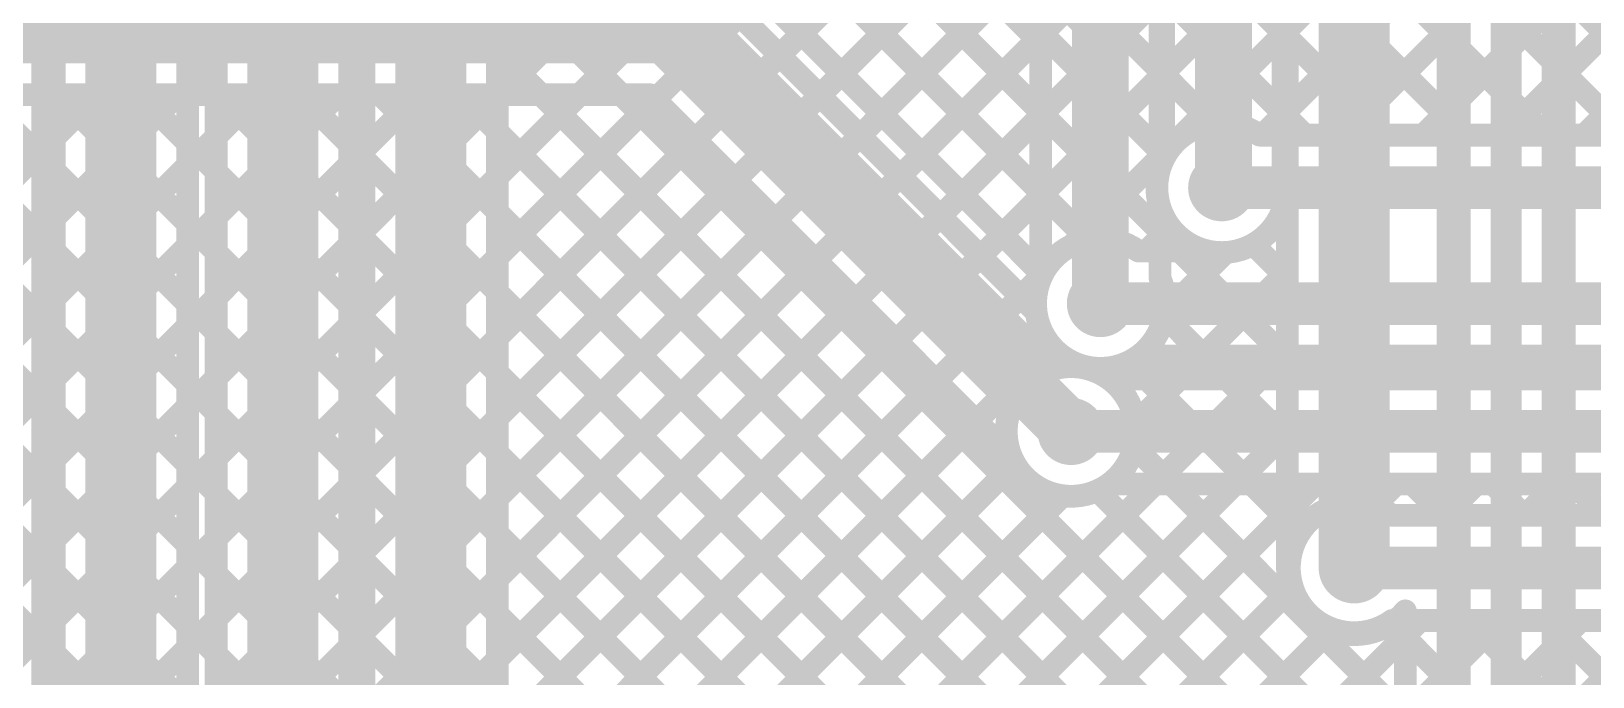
# Model space of a CAD drawing. Header units: millimetres. Extents: x 0 to 214, y 0 to 214.
# Drawn here: x 1.487 to 2.037, y 2.675 to 2.902 of the extents above; entities that cross this region are included whole.
import ezdxf

# ---------------------------------------------------------------- set-up
doc = ezdxf.new("R2010")
doc.units = ezdxf.units.MM
doc.header["$MEASUREMENT"] = 0
for name, color, linetype in [('BottomLayer', 5, 'Continuous'), ('BottomSolder', 6, 'Continuous'), ('TopLayer', 1, 'Continuous'), ('TopSolder', 216, 'Continuous'), ('ViaHoleLayer', 16, 'Continuous')]:
    doc.layers.add(name, color=color, linetype=linetype)

msp = doc.modelspace()

# ---------------------------------------------------------------- hatches: boundary and pattern name
at = {"layer": 'BottomLayer'}
h = msp.add_hatch(color=5, dxfattribs=at)
edge = h.paths.add_edge_path()
edge.add_arc((1.90637, 2.84674), 0.01181, 0, 360)
h = msp.add_hatch(color=5, dxfattribs=at)
edge = h.paths.add_edge_path()
edge.add_arc((1.86369, 2.806), 0.01181, 0, 360)
h = msp.add_hatch(color=5, dxfattribs=at)
edge = h.paths.add_edge_path()
edge.add_arc((1.85337, 2.761), 0.01181, 0, 360)
h = msp.add_hatch(color=5, dxfattribs=at)
edge = h.paths.add_edge_path()
edge.add_arc((1.953, 2.713), 0.01181, 0, 360)
at = {"layer": 'BottomSolder'}
h = msp.add_hatch(color=6, dxfattribs=at)
edge = h.paths.add_edge_path()
edge.add_arc((1.90637, 2.84674), 0.00991, 0, 360)
h = msp.add_hatch(color=6, dxfattribs=at)
edge = h.paths.add_edge_path()
edge.add_arc((1.86369, 2.806), 0.00991, 0, 360)
h = msp.add_hatch(color=6, dxfattribs=at)
edge = h.paths.add_edge_path()
edge.add_arc((1.85337, 2.761), 0.00991, 0, 360)
h = msp.add_hatch(color=6, dxfattribs=at)
edge = h.paths.add_edge_path()
edge.add_arc((1.953, 2.713), 0.00991, 0, 360)
at = {"layer": 'TopLayer'}
h = msp.add_hatch(color=1, dxfattribs=at)
edge = h.paths.add_edge_path()
edge.add_arc((1.90637, 2.84674), 0.01181, 0, 360)
h = msp.add_hatch(color=1, dxfattribs=at)
edge = h.paths.add_edge_path()
edge.add_arc((1.86369, 2.806), 0.01181, 0, 360)
h = msp.add_hatch(color=1, dxfattribs=at)
edge = h.paths.add_edge_path()
edge.add_arc((1.85337, 2.761), 0.01181, 0, 360)
h = msp.add_hatch(color=1, dxfattribs=at)
edge = h.paths.add_edge_path()
edge.add_arc((1.953, 2.713), 0.01181, 0, 360)
at = {"layer": 'TopSolder'}
h = msp.add_hatch(color=216, dxfattribs=at)
edge = h.paths.add_edge_path()
edge.add_arc((1.90637, 2.84674), 0.00991, 0, 360)
h = msp.add_hatch(color=216, dxfattribs=at)
edge = h.paths.add_edge_path()
edge.add_arc((1.86369, 2.806), 0.00991, 0, 360)
h = msp.add_hatch(color=216, dxfattribs=at)
edge = h.paths.add_edge_path()
edge.add_arc((1.85337, 2.761), 0.00991, 0, 360)
h = msp.add_hatch(color=216, dxfattribs=at)
edge = h.paths.add_edge_path()
edge.add_arc((1.953, 2.713), 0.00991, 0, 360)
at = {"layer": 'ViaHoleLayer'}
h = msp.add_hatch(color=16, dxfattribs=at)
edge = h.paths.add_edge_path()
edge.add_arc((1.90637, 2.84674), 0.00591, 0, 360)
h = msp.add_hatch(color=16, dxfattribs=at)
edge = h.paths.add_edge_path()
edge.add_arc((1.86369, 2.806), 0.00591, 0, 360)
h = msp.add_hatch(color=16, dxfattribs=at)
edge = h.paths.add_edge_path()
edge.add_arc((1.85337, 2.761), 0.00591, 0, 360)
h = msp.add_hatch(color=16, dxfattribs=at)
edge = h.paths.add_edge_path()
edge.add_arc((1.953, 2.713), 0.00591, 0, 360)

# ---------------------------------------------------------------- linework, layer by layer
at = {"layer": 'BottomLayer'}
for points, const_width in [([(1.4915, 3.527), (1.4915, 1.443)], 0.008), ([(1.519, 2.614), (1.519, 3.454)], 0.025), ([(1.4955, 2.614), (1.4955, 3.454)], 0.008), ([(1.5425, 2.614), (1.5425, 3.454)], 0.008), ([(1.576, 1.421), (1.576, 3.377)], 0.025), ([(1.5525, 1.43073), (1.5525, 3.377)], 0.008), ([(1.5995, 1.421), (1.5995, 3.377)], 0.008), ([(1.628, 1.347), (1.628, 3.18)], 0.025), ([(1.6045, 1.35673), (1.6045, 3.18)], 0.008), ([(1.6515, 1.347), (1.6515, 3.02725)], 0.008), ([(1.6515, 2.73745), (1.93505, 3.021)], 0.008), ([(1.6515, 2.76573), (1.90677, 3.021)], 0.008), ([(1.6515, 2.68088), (1.99162, 3.021)], 0.008), ([(1.6515, 2.65259), (2.01991, 3.021)], 0.008), ([(1.6515, 2.70916), (1.96334, 3.021)], 0.008), ([(1.6515, 2.87887), (1.79363, 3.021)], 0.008), ([(1.6515, 2.79401), (1.87849, 3.021)], 0.008), ([(1.6515, 2.8223), (1.8502, 3.021)], 0.008), ([(1.6515, 2.85058), (1.82192, 3.021)], 0.008), ([(1.66752, 3.02019), (1.85933, 2.82839)], 0.008), ([(1.695, 3.021), (1.8915, 2.8245)], 0.008), ([(1.72329, 3.021), (1.88644, 2.85784)], 0.008), ([(1.75157, 3.021), (1.90323, 2.86934)], 0.008), ([(1.77986, 3.021), (1.93561, 2.86524)], 0.008), ([(1.80814, 3.021), (1.96389, 2.86524)], 0.008), ([(1.83642, 3.021), (1.99218, 2.86524)], 0.008), ([(1.8537, 2.82651), (2.04819, 3.021)], 0.008), ([(1.86471, 3.021), (2.02046, 2.86524)], 0.008), ([(1.89299, 3.021), (2.04875, 2.86524)], 0.008), ([(1.92072, 2.86524), (2.07648, 3.021)], 0.008), ([(1.92128, 3.021), (2.07703, 2.86524)], 0.008), ([(1.949, 2.86524), (2.10476, 3.021)], 0.008), ([(1.97729, 2.86524), (2.13304, 3.021)], 0.008), ([(2.00557, 2.86524), (2.16133, 3.021)], 0.008), ([(2.03386, 2.86524), (2.18961, 3.021)], 0.008), ([(1.6515, 3.00793), (1.84327, 2.81617)], 0.008), ([(1.6515, 2.97965), (1.84798, 2.78317)], 0.008), ([(1.6515, 2.95137), (1.83255, 2.77032)], 0.008), ([(1.6515, 2.92308), (2.07298, 2.5016)], 0.008), ([(1.4915, 2.88857), (1.4955, 2.89257)], 0.008), ([(1.5425, 2.883), (1.5525, 2.893)], 0.008), ([(1.6515, 2.8948), (2.06007, 2.48623)], 0.008), ([(1.5425, 2.89066), (1.5525, 2.88066)], 0.008), ([(1.5995, 2.89023), (1.6045, 2.88523)], 0.008), ([(1.5995, 2.88344), (1.6045, 2.88844)], 0.008), ([(1.4915, 2.88509), (1.4955, 2.88109)], 0.008), ([(1.5425, 2.85472), (1.5525, 2.86472)], 0.008), ([(1.6515, 2.86651), (2.03245, 2.48556)], 0.008), ([(1.91972, 2.86524), (2.45608, 2.86524)], 0.008), ([(1.4915, 2.86029), (1.4955, 2.86429)], 0.008), ([(1.5425, 2.86238), (1.5525, 2.85238)], 0.008), ([(1.5995, 2.86194), (1.6045, 2.85694)], 0.008), ([(1.5995, 2.85515), (1.6045, 2.86015)], 0.008), ([(1.4915, 2.85681), (1.4955, 2.85281)], 0.008), ([(1.90637, 2.84674), (2.46374, 2.84674)], 0.015), ([(1.6515, 2.83823), (2.00924, 2.48049)], 0.008), ([(1.4915, 2.832), (1.4955, 2.836)], 0.008), ([(1.5425, 2.82644), (1.5525, 2.83644)], 0.008), ([(1.5425, 2.83409), (1.5525, 2.82409)], 0.008), ([(1.5995, 2.83366), (1.6045, 2.82866)], 0.008), ([(1.5995, 2.82687), (1.6045, 2.83187)], 0.008), ([(1.87998, 2.8245), (1.8883, 2.83283)], 0.008), ([(1.4915, 2.82852), (1.4955, 2.82452)], 0.008), ([(1.87703, 2.8245), (1.90132, 2.8245)], 0.008), ([(1.6515, 2.62431), (1.84318, 2.81599)], 0.008), ([(1.6515, 2.80994), (1.9773, 2.48415)], 0.008), ([(1.4915, 2.80372), (1.4955, 2.80772)], 0.008), ([(1.5425, 2.79815), (1.5525, 2.80815)], 0.008), ([(1.5425, 2.80581), (1.5525, 2.79581)], 0.008), ([(1.5995, 2.80538), (1.6045, 2.80038)], 0.008), ([(1.86369, 2.806), (2.468, 2.806)], 0.015), ([(1.4915, 2.80024), (1.4955, 2.79624)], 0.008), ([(1.5995, 2.79858), (1.6045, 2.80358)], 0.008), ([(1.6515, 2.59602), (1.84649, 2.79101)], 0.008), ([(1.86461, 2.78085), (1.86722, 2.78346)], 0.008), ([(1.87385, 2.78558), (1.87993, 2.7795)], 0.008), ([(1.87703, 2.7875), (2.46634, 2.7875)], 0.008), ([(1.89154, 2.7795), (1.89954, 2.7875)], 0.008), ([(1.90022, 2.7875), (1.90822, 2.7795)], 0.008), ([(1.91983, 2.7795), (1.92783, 2.7875)], 0.008), ([(1.9285, 2.7875), (1.9365, 2.7795)], 0.008), ([(1.94811, 2.7795), (1.95611, 2.7875)], 0.008), ([(1.95679, 2.7875), (1.96479, 2.7795)], 0.008), ([(1.9764, 2.7795), (1.9844, 2.7875)], 0.008), ([(1.98507, 2.7875), (1.99307, 2.7795)], 0.008), ([(2.00468, 2.7795), (2.01268, 2.7875)], 0.008), ([(2.01336, 2.7875), (2.02136, 2.7795)], 0.008), ([(2.03297, 2.7795), (2.04097, 2.7875)], 0.008), ([(1.4915, 2.77544), (1.4955, 2.77944)], 0.008), ([(1.5425, 2.76987), (1.5525, 2.77987)], 0.008), ([(1.5425, 2.77752), (1.5525, 2.76752)], 0.008), ([(1.5995, 2.77709), (1.6045, 2.77209)], 0.008), ([(1.6515, 2.78166), (1.96549, 2.46767)], 0.008), ([(1.86672, 2.7795), (2.45834, 2.7795)], 0.008), ([(1.4915, 2.77195), (1.4955, 2.76795)], 0.008), ([(1.5995, 2.7703), (1.6045, 2.7753)], 0.008), ([(1.85337, 2.761), (2.466, 2.761)], 0.015), ([(1.4915, 2.74715), (1.4955, 2.75115)], 0.008), ([(1.5425, 2.74158), (1.5525, 2.75158)], 0.008), ([(1.5425, 2.74924), (1.5525, 2.73924)], 0.008), ([(1.6515, 2.75338), (1.971, 2.43388)], 0.008), ([(1.6515, 2.56774), (1.83352, 2.74976)], 0.008), ([(1.5995, 2.74881), (1.6045, 2.74381)], 0.008), ([(1.5995, 2.74201), (1.6045, 2.74701)], 0.008), ([(1.4915, 2.74367), (1.4955, 2.73967)], 0.008), ([(1.6515, 2.48289), (1.91111, 2.7425)], 0.008), ([(1.6515, 2.4546), (1.9394, 2.7425)], 0.008), ([(1.6515, 2.51117), (1.88283, 2.7425)], 0.008), ([(1.6515, 2.53946), (1.85042, 2.73838)], 0.008), ([(1.86269, 2.74018), (2.08713, 2.51574)], 0.008), ([(1.86672, 2.7425), (2.46234, 2.7425)], 0.008), ([(1.88865, 2.7425), (2.10127, 2.52988)], 0.008), ([(1.91693, 2.7425), (1.93392, 2.72551)], 0.008), ([(1.94522, 2.7425), (1.95193, 2.73579)], 0.008), ([(1.95992, 2.73474), (1.96768, 2.7425)], 0.008), ([(1.9735, 2.7425), (1.9845, 2.7315)], 0.008), ([(1.98497, 2.7315), (1.99597, 2.7425)], 0.008), ([(2.00179, 2.7425), (2.01279, 2.7315)], 0.008), ([(2.01325, 2.7315), (2.02425, 2.7425)], 0.008), ([(2.03007, 2.7425), (2.04107, 2.7315)], 0.008), ([(1.96635, 2.7315), (2.45134, 2.7315)], 0.008), ([(1.4915, 2.71887), (1.4955, 2.72287)], 0.008), ([(1.5425, 2.7133), (1.5525, 2.7233)], 0.008), ([(1.6515, 2.72509), (1.971, 2.40559)], 0.008), ([(1.5425, 2.72095), (1.5525, 2.71095)], 0.008), ([(1.5995, 2.72052), (1.6045, 2.71552)], 0.008), ([(1.5995, 2.71373), (1.6045, 2.71873)], 0.008), ([(1.953, 2.713), (2.459, 2.713)], 0.015), ([(1.4915, 2.71539), (1.4955, 2.71139)], 0.008), ([(1.6515, 2.42632), (1.93126, 2.70608)], 0.008), ([(1.4915, 2.69058), (1.4955, 2.69458)], 0.008), ([(1.5425, 2.68501), (1.5525, 2.69501)], 0.008), ([(1.6515, 2.69681), (1.971, 2.37731)], 0.008), ([(1.6515, 2.36975), (1.97625, 2.6945)], 0.008), ([(1.6515, 2.31318), (2.03282, 2.6945)], 0.008), ([(1.6515, 2.34147), (2.00453, 2.6945)], 0.008), ([(1.6515, 2.2849), (2.0611, 2.6945)], 0.008), ([(1.96635, 2.6945), (2.18505, 2.6945)], 0.008), ([(1.99322, 2.6945), (2.12955, 2.55817)], 0.008), ([(2.0215, 2.6945), (2.14369, 2.57231)], 0.008), ([(1.5425, 2.69267), (1.5525, 2.68267)], 0.008), ([(1.5995, 2.69224), (1.6045, 2.68724)], 0.008), ([(1.5995, 2.68545), (1.6045, 2.69045)], 0.008), ([(1.6515, 2.39803), (1.94508, 2.69161)], 0.008), ([(1.96551, 2.69392), (2.11541, 2.54402)], 0.008), ([(1.4915, 2.6871), (1.4955, 2.6831)], 0.008)]:
    msp.add_lwpolyline(points, dxfattribs=dict(at, const_width=const_width))
for points, const_width in [([(1.4935, 2.89257, 1), (1.4975, 2.89257, 1)], 0.004), ([(1.5505, 2.893, 1), (1.5545, 2.893, 1)], 0.004), ([(1.6495, 2.8948, 1), (1.6535, 2.8948, 1)], 0.004), ([(1.4895, 2.88857, 1), (1.4935, 2.88857, 1)], 0.004), ([(1.5405, 2.89066, 1), (1.5445, 2.89066, 1)], 0.004), ([(1.5975, 2.89023, 1), (1.6015, 2.89023, 1)], 0.004), ([(1.6025, 2.88844, 1), (1.6065, 2.88844, 1)], 0.004), ([(1.4895, 2.88509, 1), (1.4935, 2.88509, 1)], 0.004), ([(1.5405, 2.883, 1), (1.5445, 2.883, 1)], 0.004), ([(1.5975, 2.88344, 1), (1.6015, 2.88344, 1)], 0.004), ([(1.6025, 2.88523, 1), (1.6065, 2.88523, 1)], 0.004), ([(1.4935, 2.88109, 1), (1.4975, 2.88109, 1)], 0.004), ([(1.5505, 2.88066, 1), (1.5545, 2.88066, 1)], 0.004), ([(1.6495, 2.87887, 1), (1.6535, 2.87887, 1)], 0.004), ([(1.5505, 2.86472, 1), (1.5545, 2.86472, 1)], 0.004), ([(1.6495, 2.86651, 1), (1.6535, 2.86651, 1)], 0.004), ([(1.90123, 2.86934, 1), (1.90523, 2.86934, 1)], 0.004), ([(1.91772, 2.86524, 1), (1.92172, 2.86524, 1)], 0.004), ([(1.91772, 2.86524, 1), (1.92172, 2.86524, 1)], 0.004), ([(1.91872, 2.86524, 1), (1.92272, 2.86524, 1)], 0.004), ([(1.93361, 2.86524, 1), (1.93761, 2.86524, 1)], 0.004), ([(1.947, 2.86524, 1), (1.951, 2.86524, 1)], 0.004), ([(1.96189, 2.86524, 1), (1.96589, 2.86524, 1)], 0.004), ([(1.97529, 2.86524, 1), (1.97929, 2.86524, 1)], 0.004), ([(1.99018, 2.86524, 1), (1.99418, 2.86524, 1)], 0.004), ([(2.00357, 2.86524, 1), (2.00757, 2.86524, 1)], 0.004), ([(2.01846, 2.86524, 1), (2.02246, 2.86524, 1)], 0.004), ([(2.03186, 2.86524, 1), (2.03586, 2.86524, 1)], 0.004), ([(1.4895, 2.86029, 1), (1.4935, 2.86029, 1)], 0.004), ([(1.4935, 2.86429, 1), (1.4975, 2.86429, 1)], 0.004), ([(1.5405, 2.86238, 1), (1.5445, 2.86238, 1)], 0.004), ([(1.5975, 2.86194, 1), (1.6015, 2.86194, 1)], 0.004), ([(1.6025, 2.86015, 1), (1.6065, 2.86015, 1)], 0.004), ([(1.4895, 2.85681, 1), (1.4935, 2.85681, 1)], 0.004), ([(1.5405, 2.85472, 1), (1.5445, 2.85472, 1)], 0.004), ([(1.5975, 2.85515, 1), (1.6015, 2.85515, 1)], 0.004), ([(1.6025, 2.85694, 1), (1.6065, 2.85694, 1)], 0.004), ([(1.88444, 2.85784, 1), (1.88844, 2.85784, 1)], 0.004), ([(1.4935, 2.85281, 1), (1.4975, 2.85281, 1)], 0.004), ([(1.5505, 2.85238, 1), (1.5545, 2.85238, 1)], 0.004), ([(1.6495, 2.85058, 1), (1.6535, 2.85058, 1)], 0.004), ([(1.90262, 2.84674, 1), (1.91012, 2.84674, 1)], 0.0075), ([(1.6495, 2.83823, 1), (1.6535, 2.83823, 1)], 0.004), ([(1.4895, 2.832, 1), (1.4935, 2.832, 1)], 0.004), ([(1.4935, 2.836, 1), (1.4975, 2.836, 1)], 0.004), ([(1.5405, 2.83409, 1), (1.5445, 2.83409, 1)], 0.004), ([(1.5505, 2.83644, 1), (1.5545, 2.83644, 1)], 0.004), ([(1.5975, 2.83366, 1), (1.6015, 2.83366, 1)], 0.004), ([(1.6025, 2.83187, 1), (1.6065, 2.83187, 1)], 0.004), ([(1.8863, 2.83283, 1), (1.8903, 2.83283, 1)], 0.004), ([(1.4895, 2.82852, 1), (1.4935, 2.82852, 1)], 0.004), ([(1.5405, 2.82644, 1), (1.5445, 2.82644, 1)], 0.004), ([(1.5975, 2.82687, 1), (1.6015, 2.82687, 1)], 0.004), ([(1.6025, 2.82866, 1), (1.6065, 2.82866, 1)], 0.004), ([(1.8517, 2.82651, 1), (1.8557, 2.82651, 1)], 0.004), ([(1.85733, 2.82839, 1), (1.86133, 2.82839, 1)], 0.004), ([(1.4935, 2.82452, 1), (1.4975, 2.82452, 1)], 0.004), ([(1.5505, 2.82409, 1), (1.5545, 2.82409, 1)], 0.004), ([(1.6495, 2.8223, 1), (1.6535, 2.8223, 1)], 0.004), ([(1.87503, 2.8245, 1), (1.87903, 2.8245, 1)], 0.004), ([(1.87503, 2.8245, 1), (1.87903, 2.8245, 1)], 0.004), ([(1.87798, 2.8245, 1), (1.88198, 2.8245, 1)], 0.004), ([(1.8895, 2.8245, 1), (1.8935, 2.8245, 1)], 0.004), ([(1.89932, 2.8245, 1), (1.90332, 2.8245, 1)], 0.004), ([(1.89932, 2.8245, 1), (1.90332, 2.8245, 1)], 0.004), ([(1.84118, 2.81599, 1), (1.84518, 2.81599, 1)], 0.004), ([(1.84127, 2.81617, 1), (1.84527, 2.81617, 1)], 0.004), ([(1.6495, 2.80994, 1), (1.6535, 2.80994, 1)], 0.004), ([(1.4935, 2.80772, 1), (1.4975, 2.80772, 1)], 0.004), ([(1.5405, 2.80581, 1), (1.5445, 2.80581, 1)], 0.004), ([(1.5505, 2.80815, 1), (1.5545, 2.80815, 1)], 0.004), ([(1.5975, 2.80538, 1), (1.6015, 2.80538, 1)], 0.004), ([(1.85994, 2.806, 1), (1.86744, 2.806, 1)], 0.0075), ([(1.4895, 2.80372, 1), (1.4935, 2.80372, 1)], 0.004), ([(1.4895, 2.80024, 1), (1.4935, 2.80024, 1)], 0.004), ([(1.6025, 2.80358, 1), (1.6065, 2.80358, 1)], 0.004), ([(1.6025, 2.80038, 1), (1.6065, 2.80038, 1)], 0.004), ([(1.4935, 2.79624, 1), (1.4975, 2.79624, 1)], 0.004), ([(1.5405, 2.79815, 1), (1.5445, 2.79815, 1)], 0.004), ([(1.5505, 2.79581, 1), (1.5545, 2.79581, 1)], 0.004), ([(1.5975, 2.79858, 1), (1.6015, 2.79858, 1)], 0.004), ([(1.6495, 2.79401, 1), (1.6535, 2.79401, 1)], 0.004), ([(1.84449, 2.79101, 1), (1.84849, 2.79101, 1)], 0.004), ([(1.84598, 2.78317, 1), (1.84998, 2.78317, 1)], 0.004), ([(1.86522, 2.78346, 1), (1.86922, 2.78346, 1)], 0.004), ([(1.87185, 2.78558, 1), (1.87585, 2.78558, 1)], 0.004), ([(1.87503, 2.7875, 1), (1.87903, 2.7875, 1)], 0.004), ([(1.87503, 2.7875, 1), (1.87903, 2.7875, 1)], 0.004), ([(1.89754, 2.7875, 1), (1.90154, 2.7875, 1)], 0.004), ([(1.89822, 2.7875, 1), (1.90222, 2.7875, 1)], 0.004), ([(1.92583, 2.7875, 1), (1.92983, 2.7875, 1)], 0.004), ([(1.9265, 2.7875, 1), (1.9305, 2.7875, 1)], 0.004), ([(1.95411, 2.7875, 1), (1.95811, 2.7875, 1)], 0.004), ([(1.95479, 2.7875, 1), (1.95879, 2.7875, 1)], 0.004), ([(1.9824, 2.7875, 1), (1.9864, 2.7875, 1)], 0.004), ([(1.98307, 2.7875, 1), (1.98707, 2.7875, 1)], 0.004), ([(2.01068, 2.7875, 1), (2.01468, 2.7875, 1)], 0.004), ([(2.01136, 2.7875, 1), (2.01536, 2.7875, 1)], 0.004), ([(1.4935, 2.77944, 1), (1.4975, 2.77944, 1)], 0.004), ([(1.5405, 2.77752, 1), (1.5445, 2.77752, 1)], 0.004), ([(1.5505, 2.77987, 1), (1.5545, 2.77987, 1)], 0.004), ([(1.5975, 2.77709, 1), (1.6015, 2.77709, 1)], 0.004), ([(1.6495, 2.78166, 1), (1.6535, 2.78166, 1)], 0.004), ([(1.86261, 2.78085, 1), (1.86661, 2.78085, 1)], 0.004), ([(1.86472, 2.7795, 1), (1.86872, 2.7795, 1)], 0.004), ([(1.86472, 2.7795, 1), (1.86872, 2.7795, 1)], 0.004), ([(1.87793, 2.7795, 1), (1.88193, 2.7795, 1)], 0.004), ([(1.88954, 2.7795, 1), (1.89354, 2.7795, 1)], 0.004), ([(1.90622, 2.7795, 1), (1.91022, 2.7795, 1)], 0.004), ([(1.91783, 2.7795, 1), (1.92183, 2.7795, 1)], 0.004), ([(1.9345, 2.7795, 1), (1.9385, 2.7795, 1)], 0.004), ([(1.94611, 2.7795, 1), (1.95011, 2.7795, 1)], 0.004), ([(1.96279, 2.7795, 1), (1.96679, 2.7795, 1)], 0.004), ([(1.9744, 2.7795, 1), (1.9784, 2.7795, 1)], 0.004), ([(1.99107, 2.7795, 1), (1.99507, 2.7795, 1)], 0.004), ([(2.00268, 2.7795, 1), (2.00668, 2.7795, 1)], 0.004), ([(2.01936, 2.7795, 1), (2.02336, 2.7795, 1)], 0.004), ([(2.03097, 2.7795, 1), (2.03497, 2.7795, 1)], 0.004), ([(1.4895, 2.77544, 1), (1.4935, 2.77544, 1)], 0.004), ([(1.4895, 2.77195, 1), (1.4935, 2.77195, 1)], 0.004), ([(1.6025, 2.7753, 1), (1.6065, 2.7753, 1)], 0.004), ([(1.6025, 2.77209, 1), (1.6065, 2.77209, 1)], 0.004), ([(1.4935, 2.76795, 1), (1.4975, 2.76795, 1)], 0.004), ([(1.5405, 2.76987, 1), (1.5445, 2.76987, 1)], 0.004), ([(1.5505, 2.76752, 1), (1.5545, 2.76752, 1)], 0.004), ([(1.5975, 2.7703, 1), (1.6015, 2.7703, 1)], 0.004), ([(1.6495, 2.76573, 1), (1.6535, 2.76573, 1)], 0.004), ([(1.83055, 2.77032, 1), (1.83455, 2.77032, 1)], 0.004), ([(1.84962, 2.761, 1), (1.85712, 2.761, 1)], 0.0075), ([(1.4935, 2.75115, 1), (1.4975, 2.75115, 1)], 0.004), ([(1.5405, 2.74924, 1), (1.5445, 2.74924, 1)], 0.004), ([(1.5505, 2.75158, 1), (1.5545, 2.75158, 1)], 0.004), ([(1.6495, 2.75338, 1), (1.6535, 2.75338, 1)], 0.004), ([(1.83152, 2.74976, 1), (1.83552, 2.74976, 1)], 0.004), ([(1.4895, 2.74715, 1), (1.4935, 2.74715, 1)], 0.004), ([(1.5975, 2.74881, 1), (1.6015, 2.74881, 1)], 0.004), ([(1.6025, 2.74701, 1), (1.6065, 2.74701, 1)], 0.004), ([(1.6025, 2.74381, 1), (1.6065, 2.74381, 1)], 0.004), ([(1.4895, 2.74367, 1), (1.4935, 2.74367, 1)], 0.004), ([(1.4935, 2.73967, 1), (1.4975, 2.73967, 1)], 0.004), ([(1.5405, 2.74158, 1), (1.5445, 2.74158, 1)], 0.004), ([(1.5505, 2.73924, 1), (1.5545, 2.73924, 1)], 0.004), ([(1.5975, 2.74201, 1), (1.6015, 2.74201, 1)], 0.004), ([(1.84842, 2.73838, 1), (1.85242, 2.73838, 1)], 0.004), ([(1.86069, 2.74018, 1), (1.86469, 2.74018, 1)], 0.004), ([(1.86472, 2.7425, 1), (1.86872, 2.7425, 1)], 0.004), ([(1.86472, 2.7425, 1), (1.86872, 2.7425, 1)], 0.004), ([(1.88083, 2.7425, 1), (1.88483, 2.7425, 1)], 0.004), ([(1.88665, 2.7425, 1), (1.89065, 2.7425, 1)], 0.004), ([(1.90911, 2.7425, 1), (1.91311, 2.7425, 1)], 0.004), ([(1.91493, 2.7425, 1), (1.91893, 2.7425, 1)], 0.004), ([(1.9374, 2.7425, 1), (1.9414, 2.7425, 1)], 0.004), ([(1.94322, 2.7425, 1), (1.94722, 2.7425, 1)], 0.004), ([(1.96568, 2.7425, 1), (1.96968, 2.7425, 1)], 0.004), ([(1.9715, 2.7425, 1), (1.9755, 2.7425, 1)], 0.004), ([(1.99397, 2.7425, 1), (1.99797, 2.7425, 1)], 0.004), ([(1.99979, 2.7425, 1), (2.00379, 2.7425, 1)], 0.004), ([(2.02225, 2.7425, 1), (2.02625, 2.7425, 1)], 0.004), ([(2.02807, 2.7425, 1), (2.03207, 2.7425, 1)], 0.004), ([(1.6495, 2.73745, 1), (1.6535, 2.73745, 1)], 0.004), ([(1.94993, 2.73579, 1), (1.95393, 2.73579, 1)], 0.004), ([(1.95792, 2.73474, 1), (1.96192, 2.73474, 1)], 0.004), ([(1.96435, 2.7315, 1), (1.96835, 2.7315, 1)], 0.004), ([(1.96435, 2.7315, 1), (1.96835, 2.7315, 1)], 0.004), ([(1.9825, 2.7315, 1), (1.9865, 2.7315, 1)], 0.004), ([(1.98297, 2.7315, 1), (1.98697, 2.7315, 1)], 0.004), ([(2.01079, 2.7315, 1), (2.01479, 2.7315, 1)], 0.004), ([(2.01125, 2.7315, 1), (2.01525, 2.7315, 1)], 0.004), ([(1.4935, 2.72287, 1), (1.4975, 2.72287, 1)], 0.004), ([(1.5505, 2.7233, 1), (1.5545, 2.7233, 1)], 0.004), ([(1.6495, 2.72509, 1), (1.6535, 2.72509, 1)], 0.004), ([(1.93192, 2.72551, 1), (1.93592, 2.72551, 1)], 0.004), ([(1.4895, 2.71887, 1), (1.4935, 2.71887, 1)], 0.004), ([(1.5405, 2.72095, 1), (1.5445, 2.72095, 1)], 0.004), ([(1.5975, 2.72052, 1), (1.6015, 2.72052, 1)], 0.004), ([(1.6025, 2.71873, 1), (1.6065, 2.71873, 1)], 0.004), ([(1.94925, 2.713, 1), (1.95675, 2.713, 1)], 0.0075), ([(1.4895, 2.71539, 1), (1.4935, 2.71539, 1)], 0.004), ([(1.4935, 2.71139, 1), (1.4975, 2.71139, 1)], 0.004), ([(1.5405, 2.7133, 1), (1.5445, 2.7133, 1)], 0.004), ([(1.5505, 2.71095, 1), (1.5545, 2.71095, 1)], 0.004), ([(1.5975, 2.71373, 1), (1.6015, 2.71373, 1)], 0.004), ([(1.6025, 2.71552, 1), (1.6065, 2.71552, 1)], 0.004), ([(1.6495, 2.70916, 1), (1.6535, 2.70916, 1)], 0.004), ([(1.92926, 2.70608, 1), (1.93326, 2.70608, 1)], 0.004), ([(1.4935, 2.69458, 1), (1.4975, 2.69458, 1)], 0.004), ([(1.5505, 2.69501, 1), (1.5545, 2.69501, 1)], 0.004), ([(1.6495, 2.69681, 1), (1.6535, 2.69681, 1)], 0.004), ([(1.96435, 2.6945, 1), (1.96835, 2.6945, 1)], 0.004), ([(1.96435, 2.6945, 1), (1.96835, 2.6945, 1)], 0.004), ([(1.97425, 2.6945, 1), (1.97825, 2.6945, 1)], 0.004), ([(1.99122, 2.6945, 1), (1.99522, 2.6945, 1)], 0.004), ([(2.00253, 2.6945, 1), (2.00653, 2.6945, 1)], 0.004), ([(2.0195, 2.6945, 1), (2.0235, 2.6945, 1)], 0.004), ([(2.03082, 2.6945, 1), (2.03482, 2.6945, 1)], 0.004), ([(1.4895, 2.69058, 1), (1.4935, 2.69058, 1)], 0.004), ([(1.5405, 2.69267, 1), (1.5445, 2.69267, 1)], 0.004), ([(1.5975, 2.69224, 1), (1.6015, 2.69224, 1)], 0.004), ([(1.6025, 2.69045, 1), (1.6065, 2.69045, 1)], 0.004), ([(1.94308, 2.69161, 1), (1.94708, 2.69161, 1)], 0.004), ([(1.96351, 2.69392, 1), (1.96751, 2.69392, 1)], 0.004), ([(1.4895, 2.6871, 1), (1.4935, 2.6871, 1)], 0.004), ([(1.5405, 2.68501, 1), (1.5445, 2.68501, 1)], 0.004), ([(1.5975, 2.68545, 1), (1.6015, 2.68545, 1)], 0.004), ([(1.6025, 2.68724, 1), (1.6065, 2.68724, 1)], 0.004), ([(1.4935, 2.6831, 1), (1.4975, 2.6831, 1)], 0.004), ([(1.5505, 2.68267, 1), (1.5545, 2.68267, 1)], 0.004), ([(1.6495, 2.68088, 1), (1.6535, 2.68088, 1)], 0.004)]:
    msp.add_lwpolyline(points, format="xyb", close=True, dxfattribs=dict(at, const_width=const_width))
at = {"layer": 'BottomLayer', "const_width": 0.008}
for points in [[(1.90132, 2.8245, -1.224077), (1.91972, 2.86524)], [(1.87703, 2.7875, -1.954384), (1.87703, 2.8245)], [(1.86672, 2.7425, -1.954384), (1.86672, 2.7795)], [(1.96635, 2.6945, -1.954384), (1.96635, 2.7315)]]:
    msp.add_lwpolyline(points, format="xyb", dxfattribs=at)
at = {"layer": 'TopLayer'}
for points, const_width in [([(1.38153, 3.38847), (1.86369, 2.90631)], 0.02), ([(1.988, 2.464), (1.988, 3.12387)], 0.012), ([(2.025, 2.464), (2.025, 3.122)], 0.012), ([(2.008, 2.47921), (2.008, 3.11983)], 0.008), ([(2.005, 2.47921), (2.005, 3.11683)], 0.008), ([(1.6894, 3.0509), (1.84269, 2.89761)], 0.008), ([(1.68644, 3.02957), (1.84269, 2.87331)], 0.008), ([(1.63843, 3.021), (1.84269, 2.81675)], 0.008), ([(1.66752, 3.02019), (1.84269, 2.84503)], 0.008), ([(1.75078, 2.89329), (1.79889, 2.94141)], 0.008), ([(1.953, 2.713), (1.953, 2.923)], 0.025), ([(1.76492, 2.87915), (1.81304, 2.92727)], 0.008), ([(1.7288, 2.91527), (1.84108, 2.80299)], 0.008), ([(1.907, 2.84507), (1.907, 2.913)], 0.02), ([(1.77906, 2.86501), (1.82718, 2.91312)], 0.008), ([(1.86369, 2.806), (1.86369, 2.90631)], 0.02), ([(1.928, 2.854), (1.928, 2.913)], 0.008), ([(1.9295, 2.713), (1.9295, 2.91327)], 0.008), ([(0.68114, 2.90046), (1.71391, 2.90046)], 0.02), ([(1.71391, 2.90046), (1.85337, 2.761)], 0.02), ([(1.88469, 2.85383), (1.88469, 2.90561)], 0.008), ([(1.886, 2.85701), (1.886, 2.9043)], 0.008), ([(1.7932, 2.85087), (1.84132, 2.89898)], 0.008), ([(1.84269, 2.81491), (1.84269, 2.89761)], 0.008), ([(2.005, 2.89296), (2.008, 2.89596)], 0.008), ([(0.71314, 2.87946), (1.70522, 2.87946)], 0.008), ([(1.07017, 2.43896), (1.51067, 2.87946)], 0.008), ([(1.09845, 2.43896), (1.53895, 2.87946)], 0.008), ([(1.12674, 2.43896), (1.56724, 2.87946)], 0.008), ([(1.15502, 2.43896), (1.59552, 2.87946)], 0.008), ([(1.18331, 2.43896), (1.62381, 2.87946)], 0.008), ([(1.21159, 2.43896), (1.65209, 2.87946)], 0.008), ([(1.23988, 2.43896), (1.68038, 2.87946)], 0.008), ([(1.26816, 2.43896), (1.70694, 2.87774)], 0.008), ([(1.29914, 2.87946), (1.8546, 2.324)], 0.008), ([(1.32743, 2.87946), (1.88289, 2.324)], 0.008), ([(1.35571, 2.87946), (1.91117, 2.324)], 0.008), ([(1.384, 2.87946), (1.93945, 2.324)], 0.008), ([(1.41228, 2.87946), (1.96774, 2.324)], 0.008), ([(1.44056, 2.87946), (1.99602, 2.324)], 0.008), ([(1.46885, 2.87946), (2.02431, 2.324)], 0.008), ([(1.49713, 2.87946), (2.05259, 2.324)], 0.008), ([(1.52542, 2.87946), (2.08088, 2.324)], 0.008), ([(1.5537, 2.87946), (1.96549, 2.46767)], 0.008), ([(1.58199, 2.87946), (1.971, 2.49044)], 0.008), ([(1.61027, 2.87946), (1.971, 2.51873)], 0.008), ([(1.63855, 2.87946), (1.971, 2.54701)], 0.008), ([(1.66684, 2.87946), (1.971, 2.5753)], 0.008), ([(1.69512, 2.87946), (1.971, 2.60358)], 0.008), ([(1.70522, 2.87946), (1.83222, 2.75245)], 0.008), ([(2.005, 2.88071), (2.008, 2.87771)], 0.008), ([(1.80735, 2.83672), (1.84269, 2.87207)], 0.008), ([(2.005, 2.86467), (2.008, 2.86767)], 0.008), ([(1.29644, 2.43896), (1.72108, 2.86359)], 0.008), ([(1.52294, 2.63717), (1.73522, 2.84945)], 0.008), ([(2.005, 2.85242), (2.008, 2.84942)], 0.008), ([(1.82149, 2.82258), (1.84269, 2.84378)], 0.008), ([(1.88469, 2.81491), (1.88469, 2.83966)], 0.008), ([(2.005, 2.83639), (2.008, 2.83939)], 0.008), ([(1.53952, 2.62546), (1.74936, 2.83531)], 0.008), ([(1.88469, 2.82921), (1.8883, 2.83283)], 0.008), ([(1.88469, 2.83131), (1.9295, 2.7865)], 0.008), ([(1.91747, 2.82682), (1.9295, 2.81479)], 0.008), ([(1.10534, 2.163), (1.76351, 2.82117)], 0.008), ([(1.88622, 2.80246), (1.90773, 2.82397)], 0.008), ([(2.005, 2.82414), (2.008, 2.82114)], 0.008), ([(1.83563, 2.80844), (1.84269, 2.8155)], 0.008), ([(1.87599, 2.76395), (1.9295, 2.81746)], 0.008), ([(2.005, 2.8081), (2.008, 2.8111)], 0.008), ([(1.13362, 2.163), (1.77765, 2.80703)], 0.008), ([(1.88608, 2.80164), (1.9295, 2.75822)], 0.008), ([(2.005, 2.79586), (2.008, 2.79286)], 0.008), ([(1.16191, 2.163), (1.79179, 2.79288)], 0.008), ([(1.46433, 2.324), (1.9295, 2.78917)], 0.008), ([(1.86461, 2.78085), (1.86722, 2.78346)], 0.008), ([(1.87385, 2.78558), (1.9295, 2.72993)], 0.008), ([(2.005, 2.77982), (2.008, 2.78282)], 0.008), ([(1.19019, 2.163), (1.80593, 2.77874)], 0.008), ([(2.005, 2.76757), (2.008, 2.76457)], 0.008), ([(1.21848, 2.163), (1.82007, 2.7646)], 0.008), ([(1.49261, 2.324), (1.9295, 2.76089)], 0.008), ([(1.87554, 2.75561), (1.971, 2.66015)], 0.008), ([(1.41268, 2.32892), (1.83352, 2.74976)], 0.008), ([(2.005, 2.75153), (2.008, 2.75453)], 0.008), ([(1.43604, 2.324), (1.85042, 2.73838)], 0.008), ([(1.86269, 2.74018), (1.971, 2.63187)], 0.008), ([(2.005, 2.73929), (2.008, 2.73629)], 0.008), ([(1.5209, 2.324), (1.9295, 2.7326)], 0.008), ([(2.005, 2.72325), (2.008, 2.72625)], 0.008), ([(2.005, 2.711), (2.008, 2.708)], 0.008), ([(1.54918, 2.324), (1.93072, 2.70554)], 0.008), ([(1.971, 2.47921), (1.971, 2.69789)], 0.008), ([(2.005, 2.69497), (2.008, 2.69797)], 0.008), ([(1.57747, 2.324), (1.94454, 2.69108)], 0.008), ([(1.60575, 2.324), (1.971, 2.68925)], 0.008), ([(1.96601, 2.69343), (1.971, 2.68843)], 0.008), ([(2.005, 2.68272), (2.008, 2.67972)], 0.008)]:
    msp.add_lwpolyline(points, dxfattribs=dict(at, const_width=const_width))
for points, const_width in [([(1.85869, 2.90631, 1), (1.86869, 2.90631, 1)], 0.01), ([(1.85869, 2.90631, 1), (1.86869, 2.90631, 1)], 0.01), ([(1.70891, 2.90046, 1), (1.71891, 2.90046, 1)], 0.01), ([(1.70891, 2.90046, 1), (1.71891, 2.90046, 1)], 0.01), ([(1.88269, 2.90561, 1), (1.88669, 2.90561, 1)], 0.004), ([(1.884, 2.9043, 1), (1.888, 2.9043, 1)], 0.004), ([(1.83932, 2.89898, 1), (1.84332, 2.89898, 1)], 0.004), ([(1.84069, 2.89761, 1), (1.84469, 2.89761, 1)], 0.004), ([(1.84069, 2.89761, 1), (1.84469, 2.89761, 1)], 0.004), ([(1.74878, 2.89329, 1), (1.75278, 2.89329, 1)], 0.004), ([(2.003, 2.89296, 1), (2.007, 2.89296, 1)], 0.004), ([(2.006, 2.89596, 1), (2.01, 2.89596, 1)], 0.004), ([(1.49513, 2.87946, 1), (1.49913, 2.87946, 1)], 0.004), ([(1.50867, 2.87946, 1), (1.51267, 2.87946, 1)], 0.004), ([(1.52342, 2.87946, 1), (1.52742, 2.87946, 1)], 0.004), ([(1.53695, 2.87946, 1), (1.54095, 2.87946, 1)], 0.004), ([(1.5517, 2.87946, 1), (1.5557, 2.87946, 1)], 0.004), ([(1.56524, 2.87946, 1), (1.56924, 2.87946, 1)], 0.004), ([(1.57999, 2.87946, 1), (1.58399, 2.87946, 1)], 0.004), ([(1.59352, 2.87946, 1), (1.59752, 2.87946, 1)], 0.004), ([(1.60827, 2.87946, 1), (1.61227, 2.87946, 1)], 0.004), ([(1.62181, 2.87946, 1), (1.62581, 2.87946, 1)], 0.004), ([(1.63655, 2.87946, 1), (1.64055, 2.87946, 1)], 0.004), ([(1.65009, 2.87946, 1), (1.65409, 2.87946, 1)], 0.004), ([(1.66484, 2.87946, 1), (1.66884, 2.87946, 1)], 0.004), ([(1.67838, 2.87946, 1), (1.68238, 2.87946, 1)], 0.004), ([(1.69312, 2.87946, 1), (1.69712, 2.87946, 1)], 0.004), ([(1.70322, 2.87946, 1), (1.70722, 2.87946, 1)], 0.004), ([(1.70322, 2.87946, 1), (1.70722, 2.87946, 1)], 0.004), ([(1.70494, 2.87774, 1), (1.70894, 2.87774, 1)], 0.004), ([(1.76292, 2.87915, 1), (1.76692, 2.87915, 1)], 0.004), ([(2.003, 2.88071, 1), (2.007, 2.88071, 1)], 0.004), ([(2.006, 2.87771, 1), (2.01, 2.87771, 1)], 0.004), ([(1.84069, 2.87331, 1), (1.84469, 2.87331, 1)], 0.004), ([(1.84069, 2.87207, 1), (1.84469, 2.87207, 1)], 0.004), ([(1.77706, 2.86501, 1), (1.78106, 2.86501, 1)], 0.004), ([(2.003, 2.86467, 1), (2.007, 2.86467, 1)], 0.004), ([(2.006, 2.86767, 1), (2.01, 2.86767, 1)], 0.004), ([(1.71908, 2.86359, 1), (1.72308, 2.86359, 1)], 0.004), ([(1.88269, 2.85383, 1), (1.88669, 2.85383, 1)], 0.004), ([(1.88269, 2.85383, 1), (1.88669, 2.85383, 1)], 0.004), ([(1.884, 2.85701, 1), (1.888, 2.85701, 1)], 0.004), ([(1.884, 2.85701, 1), (1.888, 2.85701, 1)], 0.004), ([(1.926, 2.854, 1), (1.93, 2.854, 1)], 0.004), ([(1.926, 2.854, 1), (1.93, 2.854, 1)], 0.004), ([(1.73322, 2.84945, 1), (1.73722, 2.84945, 1)], 0.004), ([(1.7912, 2.85087, 1), (1.7952, 2.85087, 1)], 0.004), ([(1.902, 2.84507, 1), (1.912, 2.84507, 1)], 0.01), ([(2.003, 2.85242, 1), (2.007, 2.85242, 1)], 0.004), ([(2.006, 2.84942, 1), (2.01, 2.84942, 1)], 0.004), ([(1.84069, 2.84503, 1), (1.84469, 2.84503, 1)], 0.004), ([(1.84069, 2.84378, 1), (1.84469, 2.84378, 1)], 0.004), ([(1.92718, 2.84674, 1), (1.93118, 2.84674, 1)], 0.004), ([(1.92718, 2.84674, 1), (1.93118, 2.84674, 1)], 0.004), ([(1.88269, 2.83966, 1), (1.88669, 2.83966, 1)], 0.004), ([(1.88269, 2.83966, 1), (1.88669, 2.83966, 1)], 0.004), ([(2.006, 2.83939, 1), (2.01, 2.83939, 1)], 0.004), ([(1.74736, 2.83531, 1), (1.75136, 2.83531, 1)], 0.004), ([(1.80535, 2.83672, 1), (1.80935, 2.83672, 1)], 0.004), ([(1.8863, 2.83283, 1), (1.8903, 2.83283, 1)], 0.004), ([(2.003, 2.83639, 1), (2.007, 2.83639, 1)], 0.004), ([(1.88269, 2.83131, 1), (1.88669, 2.83131, 1)], 0.004), ([(1.88269, 2.82921, 1), (1.88669, 2.82921, 1)], 0.004), ([(1.91547, 2.82682, 1), (1.91947, 2.82682, 1)], 0.004), ([(1.76151, 2.82117, 1), (1.76551, 2.82117, 1)], 0.004), ([(1.81949, 2.82258, 1), (1.82349, 2.82258, 1)], 0.004), ([(1.90573, 2.82397, 1), (1.90973, 2.82397, 1)], 0.004), ([(2.003, 2.82414, 1), (2.007, 2.82414, 1)], 0.004), ([(2.006, 2.82114, 1), (2.01, 2.82114, 1)], 0.004), ([(1.84069, 2.81675, 1), (1.84469, 2.81675, 1)], 0.004), ([(1.84069, 2.8155, 1), (1.84469, 2.8155, 1)], 0.004), ([(1.9275, 2.81746, 1), (1.9315, 2.81746, 1)], 0.004), ([(1.84069, 2.81491, 1), (1.84469, 2.81491, 1)], 0.004), ([(1.84069, 2.81491, 1), (1.84469, 2.81491, 1)], 0.004), ([(1.85869, 2.806, 1), (1.86869, 2.806, 1)], 0.01), ([(1.88269, 2.81491, 1), (1.88669, 2.81491, 1)], 0.004), ([(1.88269, 2.81491, 1), (1.88669, 2.81491, 1)], 0.004), ([(1.9275, 2.81479, 1), (1.9315, 2.81479, 1)], 0.004), ([(2.006, 2.8111, 1), (2.01, 2.8111, 1)], 0.004), ([(1.77565, 2.80703, 1), (1.77965, 2.80703, 1)], 0.004), ([(1.83363, 2.80844, 1), (1.83763, 2.80844, 1)], 0.004), ([(1.8845, 2.806, 1), (1.8885, 2.806, 1)], 0.004), ([(1.8845, 2.806, 1), (1.8885, 2.806, 1)], 0.004), ([(2.003, 2.8081, 1), (2.007, 2.8081, 1)], 0.004), ([(1.83908, 2.80299, 1), (1.84308, 2.80299, 1)], 0.004), ([(1.83908, 2.80299, 1), (1.84308, 2.80299, 1)], 0.004), ([(1.88408, 2.80164, 1), (1.88808, 2.80164, 1)], 0.004), ([(1.88422, 2.80246, 1), (1.88822, 2.80246, 1)], 0.004), ([(2.003, 2.79586, 1), (2.007, 2.79586, 1)], 0.004), ([(1.78979, 2.79288, 1), (1.79379, 2.79288, 1)], 0.004), ([(1.9275, 2.78917, 1), (1.9315, 2.78917, 1)], 0.004), ([(2.006, 2.79286, 1), (2.01, 2.79286, 1)], 0.004), ([(1.85868, 2.78339, 1), (1.86268, 2.78339, 1)], 0.004), ([(1.86522, 2.78346, 1), (1.86922, 2.78346, 1)], 0.004), ([(1.87185, 2.78558, 1), (1.87585, 2.78558, 1)], 0.004), ([(1.9275, 2.7865, 1), (1.9315, 2.7865, 1)], 0.004), ([(2.006, 2.78282, 1), (2.01, 2.78282, 1)], 0.004), ([(1.80393, 2.77874, 1), (1.80793, 2.77874, 1)], 0.004), ([(1.85992, 2.78215, 1), (1.86392, 2.78215, 1)], 0.004), ([(1.86261, 2.78085, 1), (1.86661, 2.78085, 1)], 0.004), ([(2.003, 2.77982, 1), (2.007, 2.77982, 1)], 0.004), ([(1.84837, 2.761, 1), (1.85837, 2.761, 1)], 0.01), ([(2.003, 2.76757, 1), (2.007, 2.76757, 1)], 0.004), ([(1.81807, 2.7646, 1), (1.82207, 2.7646, 1)], 0.004), ([(1.87399, 2.76395, 1), (1.87799, 2.76395, 1)], 0.004), ([(1.87418, 2.761, 1), (1.87818, 2.761, 1)], 0.004), ([(1.87418, 2.761, 1), (1.87818, 2.761, 1)], 0.004), ([(1.9275, 2.76089, 1), (1.9315, 2.76089, 1)], 0.004), ([(2.006, 2.76457, 1), (2.01, 2.76457, 1)], 0.004), ([(1.87354, 2.75561, 1), (1.87754, 2.75561, 1)], 0.004), ([(1.9275, 2.75822, 1), (1.9315, 2.75822, 1)], 0.004), ([(1.83022, 2.75245, 1), (1.83422, 2.75245, 1)], 0.004), ([(1.83022, 2.75245, 1), (1.83422, 2.75245, 1)], 0.004), ([(1.83152, 2.74976, 1), (1.83552, 2.74976, 1)], 0.004), ([(2.003, 2.75153, 1), (2.007, 2.75153, 1)], 0.004), ([(2.006, 2.75453, 1), (2.01, 2.75453, 1)], 0.004), ([(1.84842, 2.73838, 1), (1.85242, 2.73838, 1)], 0.004), ([(1.86069, 2.74018, 1), (1.86469, 2.74018, 1)], 0.004), ([(2.003, 2.73929, 1), (2.007, 2.73929, 1)], 0.004), ([(2.006, 2.73629, 1), (2.01, 2.73629, 1)], 0.004), ([(1.9275, 2.7326, 1), (1.9315, 2.7326, 1)], 0.004), ([(1.9275, 2.72993, 1), (1.9315, 2.72993, 1)], 0.004), ([(2.003, 2.72325, 1), (2.007, 2.72325, 1)], 0.004), ([(2.006, 2.72625, 1), (2.01, 2.72625, 1)], 0.004), ([(1.94675, 2.713, 1), (1.95925, 2.713, 1)], 0.0125), ([(1.9275, 2.713, 1), (1.9315, 2.713, 1)], 0.004), ([(1.9275, 2.713, 1), (1.9315, 2.713, 1)], 0.004), ([(2.003, 2.711, 1), (2.007, 2.711, 1)], 0.004), ([(1.92872, 2.70554, 1), (1.93272, 2.70554, 1)], 0.004), ([(2.006, 2.708, 1), (2.01, 2.708, 1)], 0.004), ([(1.969, 2.69789, 1), (1.973, 2.69789, 1)], 0.004), ([(1.969, 2.69789, 1), (1.973, 2.69789, 1)], 0.004), ([(2.003, 2.69497, 1), (2.007, 2.69497, 1)], 0.004), ([(2.006, 2.69797, 1), (2.01, 2.69797, 1)], 0.004), ([(1.94254, 2.69108, 1), (1.94654, 2.69108, 1)], 0.004), ([(1.96401, 2.69343, 1), (1.96801, 2.69343, 1)], 0.004), ([(1.969, 2.68925, 1), (1.973, 2.68925, 1)], 0.004), ([(1.969, 2.68843, 1), (1.973, 2.68843, 1)], 0.004), ([(2.003, 2.68272, 1), (2.007, 2.68272, 1)], 0.004), ([(2.006, 2.67972, 1), (2.01, 2.67972, 1)], 0.004)]:
    msp.add_lwpolyline(points, format="xyb", close=True, dxfattribs=dict(at, const_width=const_width))
at = {"layer": 'TopLayer', "const_width": 0.008}
for points in [[(1.88469, 2.85383, -0.037738), (1.886, 2.85701)], [(1.928, 2.854, -0.081057), (1.92918, 2.84674)], [(1.92918, 2.84674, -0.853399), (1.88469, 2.83966)], [(1.84108, 2.80299, -0.134128), (1.84269, 2.81491)], [(1.88469, 2.81491, -0.100628), (1.8865, 2.806)], [(1.8865, 2.806, -0.453477), (1.86068, 2.78339)], [(1.86192, 2.78215, -0.30566), (1.87618, 2.761)], [(1.87618, 2.761, -0.824228), (1.83222, 2.75245)], [(1.971, 2.69789, -0.700157), (1.9295, 2.713)]]:
    msp.add_lwpolyline(points, format="xyb", dxfattribs=at)

doc.saveas('drawing.dxf')
